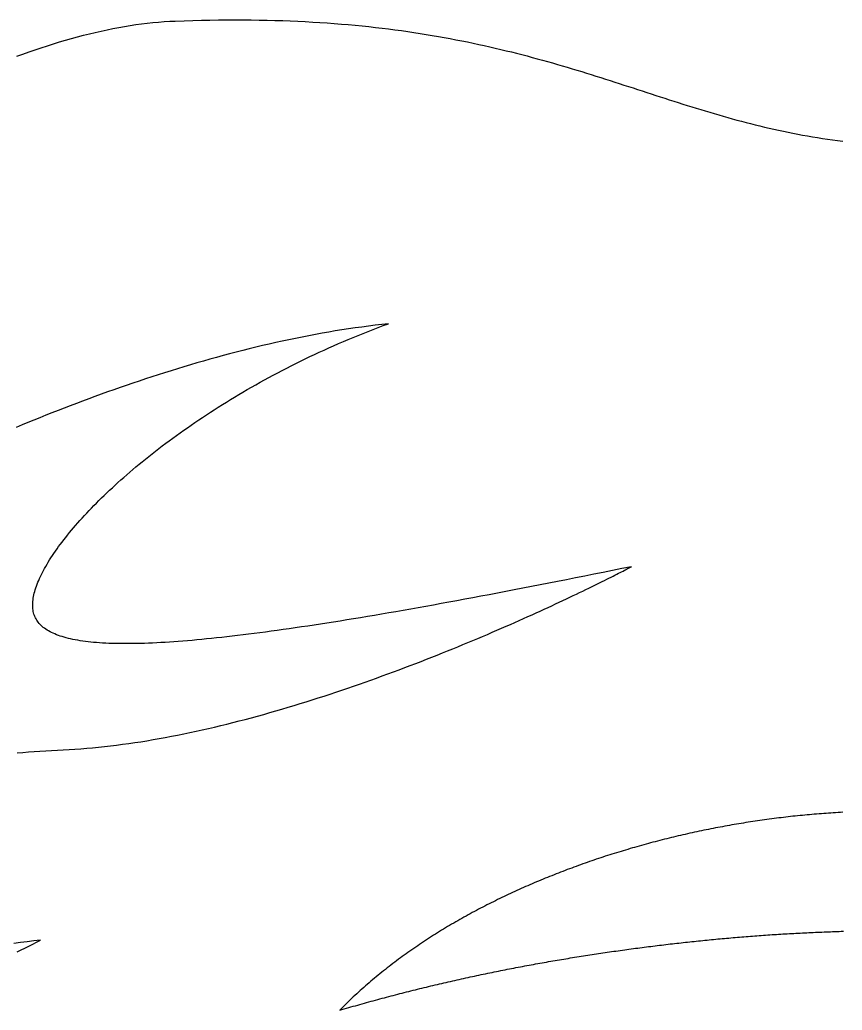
# Model space of a CAD drawing. Extents: x 5 to 105, y 2 to 136.
# Drawn here: x 50.2 to 54.73, y 71.89 to 77.34 of the extents above; entities that cross this region are included whole.
import ezdxf

# ---------------------------------------------------------------- set-up
doc = ezdxf.new("R2010")
doc.units = 0
doc.layers.get('0').update_dxf_attribs({"linetype": 'CONTINUOUS'})

msp = doc.modelspace()

# ---------------------------------------------------------------- linework, layer by layer
at = {"color": 7}
msp.add_lwpolyline([(51.9637, 71.8928), (51.9637, 71.8928)], close=True, dxfattribs=at)
for points in [[(50.1868, 77.1414, 0), (50.2207, 77.1538, 0), (50.2544, 77.1659, 0), (50.2881, 77.1776, 0), (50.3217, 77.1889, 0), (50.3551, 77.1998, 0), (50.3885, 77.2104, 0), (50.4218, 77.2206, 0), (50.4549, 77.2304, 0), (50.4879, 77.2397, 0), (50.5209, 77.2487, 0), (50.5536, 77.2573, 0), (50.5863, 77.2655, 0), (50.6188, 77.2733, 0), (50.6512, 77.2806, 0), (50.6835, 77.2876, 0), (50.7156, 77.294, 0), (50.7475, 77.3001, 0), (50.7793, 77.3057, 0), (50.811, 77.3109, 0), (50.8425, 77.3156, 0), (50.8738, 77.3199, 0), (50.905, 77.3237, 0), (50.936, 77.327, 0), (50.9668, 77.3299, 0), (50.9975, 77.3323, 0), (51.028, 77.3342, 0), (51.0582, 77.3356, 0)], [(51.0583, 77.3356, 0), (51.107, 77.3374, 0), (51.1552, 77.3389, 0), (51.2028, 77.3401, 0), (51.2498, 77.3411, 0), (51.2964, 77.3417, 0), (51.3424, 77.3421, 0), (51.3878, 77.3423, 0), (51.4328, 77.3422, 0), (51.4772, 77.3418, 0), (51.5211, 77.3412, 0), (51.5645, 77.3403, 0), (51.6074, 77.3392, 0), (51.6499, 77.3379, 0), (51.6918, 77.3363, 0), (51.7333, 77.3345, 0), (51.7743, 77.3325, 0), (51.8148, 77.3302, 0), (51.8549, 77.3277, 0), (51.8945, 77.3251, 0), (51.9337, 77.3222, 0), (51.9725, 77.3191, 0), (52.0108, 77.3158, 0), (52.0487, 77.3123, 0), (52.0862, 77.3086, 0), (52.1233, 77.3047, 0), (52.16, 77.3006, 0), (52.1962, 77.2964, 0), (52.2321, 77.292, 0), (52.2676, 77.2874, 0), (52.3028, 77.2826, 0), (52.3375, 77.2777, 0), (52.3719, 77.2726, 0), (52.406, 77.2673, 0), (52.4397, 77.2619, 0), (52.473, 77.2564, 0), (52.5061, 77.2507, 0), (52.5388, 77.2448, 0), (52.5711, 77.2389, 0), (52.6032, 77.2328, 0), (52.6349, 77.2265, 0), (52.6663, 77.2202, 0), (52.6975, 77.2137, 0), (52.7283, 77.2071, 0), (52.7589, 77.2004, 0), (52.7892, 77.1936, 0), (52.8192, 77.1867, 0), (52.849, 77.1796, 0), (52.8785, 77.1725, 0), (52.9077, 77.1653, 0), (52.9367, 77.158, 0), (52.9655, 77.1506, 0), (52.9941, 77.1432, 0), (53.0224, 77.1357, 0), (53.0505, 77.128, 0), (53.0784, 77.1204, 0), (53.1061, 77.1126, 0), (53.1336, 77.1048, 0), (53.1609, 77.097, 0), (53.188, 77.0891, 0), (53.2149, 77.0811, 0), (53.2417, 77.0731, 0), (53.2683, 77.0651, 0), (53.2948, 77.057, 0), (53.3211, 77.0489, 0), (53.3472, 77.0408, 0), (53.3732, 77.0327, 0), (53.3991, 77.0245, 0), (53.4249, 77.0163, 0), (53.4506, 77.0081, 0), (53.4761, 76.9999, 0), (53.5015, 76.9917, 0), (53.5269, 76.9835, 0), (53.5521, 76.9753, 0), (53.5773, 76.9672, 0), (53.6024, 76.959, 0), (53.6274, 76.9508, 0), (53.6524, 76.9427, 0), (53.6773, 76.9346, 0), (53.7021, 76.9265, 0), (53.7269, 76.9185, 0), (53.7517, 76.9105, 0), (53.7764, 76.9025, 0), (53.8011, 76.8946, 0), (53.8258, 76.8867, 0), (53.8505, 76.8789, 0), (53.8752, 76.8711, 0), (53.8999, 76.8635, 0), (53.9246, 76.8558, 0), (53.9493, 76.8483, 0), (53.974, 76.8408, 0), (53.9988, 76.8334, 0), (54.0236, 76.8261, 0), (54.0484, 76.8188, 0), (54.0733, 76.8117, 0), (54.0982, 76.8046, 0), (54.1232, 76.7977, 0), (54.1483, 76.7908, 0), (54.1735, 76.7841, 0), (54.1987, 76.7775, 0), (54.224, 76.771, 0), (54.2494, 76.7646, 0), (54.275, 76.7583, 0), (54.3006, 76.7521, 0), (54.3263, 76.7461, 0), (54.3522, 76.7403, 0), (54.3782, 76.7345, 0), (54.4043, 76.7289, 0), (54.4306, 76.7235, 0), (54.457, 76.7182, 0), (54.4836, 76.713, 0), (54.5103, 76.7081, 0), (54.5372, 76.7032, 0), (54.5643, 76.6986, 0), (54.5916, 76.6941, 0), (54.619, 76.6898, 0), (54.6467, 76.6857, 0), (54.6745, 76.6817, 0), (54.7026, 76.678, 0), (54.7309, 76.6744, 0)], [(52.2312, 75.6698, 0), (52.1948, 75.6657, 0), (52.1583, 75.6614, 0), (52.1218, 75.6569, 0), (52.0854, 75.652, 0), (52.0488, 75.6469, 0), (52.0123, 75.6415, 0), (51.9758, 75.6359, 0), (51.9393, 75.63, 0), (51.9028, 75.6238, 0), (51.8663, 75.6174, 0), (51.8298, 75.6108, 0), (51.7933, 75.6039, 0), (51.7568, 75.5968, 0), (51.7204, 75.5895, 0), (51.684, 75.5819, 0), (51.6476, 75.5741, 0), (51.6112, 75.5661, 0), (51.5748, 75.5579, 0), (51.5385, 75.5495, 0), (51.5022, 75.5408, 0), (51.466, 75.532, 0), (51.4298, 75.5229, 0), (51.3937, 75.5137, 0), (51.3576, 75.5043, 0), (51.3216, 75.4947, 0), (51.2856, 75.4849, 0), (51.2497, 75.4749, 0), (51.2138, 75.4648, 0), (51.178, 75.4545, 0), (51.1423, 75.444, 0), (51.1066, 75.4333, 0), (51.0711, 75.4225, 0), (51.0356, 75.4116, 0), (51.0002, 75.4005, 0), (50.9649, 75.3892, 0), (50.9296, 75.3778, 0), (50.8945, 75.3663, 0), (50.8594, 75.3546, 0), (50.8245, 75.3429, 0), (50.7896, 75.3309, 0), (50.7549, 75.3189, 0), (50.7202, 75.3067, 0), (50.6857, 75.2945, 0), (50.6513, 75.2821, 0), (50.617, 75.2696, 0), (50.5829, 75.257, 0), (50.5488, 75.2443, 0), (50.5149, 75.2315, 0), (50.4811, 75.2187, 0), (50.4474, 75.2057, 0), (50.4139, 75.1927, 0), (50.3805, 75.1796, 0), (50.3473, 75.1664, 0), (50.3142, 75.1531, 0), (50.2813, 75.1398, 0), (50.2485, 75.1265, 0), (50.2159, 75.113, 0), (50.1834, 75.0995, 0)], [(50.2776, 74.0865, 0), (50.2763, 74.0938, 0), (50.2754, 74.1014, 0), (50.2747, 74.1092, 0), (50.2744, 74.1172, 0), (50.2744, 74.1253, 0), (50.2747, 74.1336, 0), (50.2754, 74.1422, 0), (50.2763, 74.1509, 0), (50.2776, 74.1597, 0), (50.2792, 74.1688, 0), (50.2811, 74.178, 0), (50.2834, 74.1874, 0), (50.2859, 74.197, 0), (50.2887, 74.2067, 0), (50.2919, 74.2165, 0), (50.2953, 74.2266, 0), (50.2991, 74.2368, 0), (50.3032, 74.2471, 0), (50.3075, 74.2576, 0), (50.3122, 74.2682, 0), (50.3172, 74.279, 0), (50.3224, 74.2899, 0), (50.328, 74.301, 0), (50.3339, 74.3122, 0), (50.34, 74.3235, 0), (50.3465, 74.335, 0), (50.3532, 74.3466, 0), (50.3602, 74.3583, 0), (50.3675, 74.3701, 0), (50.3751, 74.382, 0), (50.383, 74.3941, 0), (50.3911, 74.4063, 0), (50.3996, 74.4186, 0), (50.4083, 74.431, 0), (50.4173, 74.4435, 0), (50.4265, 74.4561, 0), (50.4361, 74.4688, 0), (50.4459, 74.4816, 0), (50.456, 74.4944, 0), (50.4664, 74.5074, 0), (50.477, 74.5205, 0), (50.4879, 74.5337, 0), (50.499, 74.5469, 0), (50.5105, 74.5602, 0), (50.5222, 74.5736, 0), (50.5341, 74.5871, 0), (50.5463, 74.6006, 0), (50.5588, 74.6142, 0), (50.5715, 74.6279, 0), (50.5845, 74.6416, 0), (50.5977, 74.6554, 0), (50.6112, 74.6693, 0), (50.625, 74.6832, 0), (50.6389, 74.6971, 0), (50.6532, 74.7112, 0), (50.6676, 74.7252, 0), (50.6824, 74.7393, 0), (50.6973, 74.7535, 0), (50.7126, 74.7676, 0), (50.728, 74.7819, 0), (50.7437, 74.7961, 0), (50.7596, 74.8104, 0), (50.7758, 74.8247, 0), (50.7922, 74.839, 0), (50.8088, 74.8534, 0), (50.8257, 74.8677, 0), (50.8427, 74.8821, 0), (50.8601, 74.8965, 0), (50.8776, 74.9109, 0), (50.8954, 74.9253, 0), (50.9134, 74.9398, 0), (50.9316, 74.9542, 0), (50.95, 74.9686, 0), (50.9687, 74.983, 0), (50.9875, 74.9975, 0), (51.0066, 75.0119, 0), (51.0259, 75.0263, 0), (51.0454, 75.0406, 0), (51.0652, 75.055, 0), (51.0851, 75.0693, 0), (51.1052, 75.0837, 0), (51.1256, 75.0979, 0), (51.1461, 75.1122, 0), (51.1669, 75.1264, 0), (51.1879, 75.1406, 0), (51.209, 75.1548, 0), (51.2304, 75.1689, 0), (51.252, 75.183, 0), (51.2737, 75.1971, 0), (51.2957, 75.211, 0), (51.3178, 75.225, 0), (51.3402, 75.2389, 0), (51.3627, 75.2527, 0), (51.3854, 75.2665, 0), (51.4083, 75.2802, 0), (51.4314, 75.2938, 0), (51.4547, 75.3074, 0), (51.4781, 75.3209, 0), (51.5018, 75.3343, 0), (51.5256, 75.3477, 0), (51.5496, 75.361, 0), (51.5738, 75.3742, 0), (51.5981, 75.3873, 0), (51.6226, 75.4003, 0), (51.6473, 75.4133, 0), (51.6722, 75.4261, 0), (51.6972, 75.4389, 0), (51.7225, 75.4515, 0), (51.7478, 75.4641, 0), (51.7734, 75.4765, 0), (51.7991, 75.4889, 0), (51.8249, 75.5011, 0), (51.8509, 75.5132, 0), (51.8771, 75.5253, 0), (51.9035, 75.5372, 0), (51.93, 75.5489, 0), (51.9566, 75.5606, 0), (51.9834, 75.5721, 0), (52.0104, 75.5835, 0), (52.0375, 75.5948, 0), (52.0647, 75.6059, 0), (52.0921, 75.6169, 0), (52.1196, 75.6278, 0), (52.1473, 75.6385, 0), (52.1752, 75.6491, 0), (52.2031, 75.6595, 0), (52.2312, 75.6698, 0)], [(53.5678, 74.3332, 0), (53.5155, 74.3226, 0), (53.4638, 74.3121, 0), (53.4124, 74.3018, 0), (53.3615, 74.2915, 0), (53.3111, 74.2814, 0), (53.2611, 74.2715, 0), (53.2116, 74.2616, 0), (53.1625, 74.2519, 0), (53.1138, 74.2423, 0), (53.0656, 74.2329, 0), (53.0178, 74.2236, 0), (52.9705, 74.2144, 0), (52.9236, 74.2054, 0), (52.8772, 74.1964, 0), (52.8312, 74.1877, 0), (52.7856, 74.179, 0), (52.7405, 74.1705, 0), (52.6958, 74.1621, 0), (52.6516, 74.1539, 0), (52.6078, 74.1457, 0), (52.5644, 74.1378, 0), (52.5215, 74.1299, 0), (52.479, 74.1222, 0), (52.4369, 74.1146, 0), (52.3953, 74.1072, 0), (52.3541, 74.0999, 0), (52.3133, 74.0927, 0), (52.2729, 74.0856, 0), (52.233, 74.0787, 0), (52.1935, 74.072, 0), (52.1545, 74.0653, 0), (52.1158, 74.0588, 0), (52.0776, 74.0525, 0), (52.0399, 74.0462, 0), (52.0025, 74.0401, 0), (51.9656, 74.0342, 0), (51.9291, 74.0284, 0), (51.893, 74.0227, 0), (51.8573, 74.0171, 0), (51.8221, 74.0117, 0), (51.7872, 74.0065, 0), (51.7528, 74.0013, 0), (51.7188, 73.9963, 0), (51.6853, 73.9915, 0), (51.6521, 73.9868, 0), (51.6194, 73.9822, 0), (51.5871, 73.9777, 0), (51.5552, 73.9734, 0), (51.5237, 73.9693, 0), (51.4926, 73.9652, 0), (51.4619, 73.9613, 0), (51.4317, 73.9576, 0), (51.4018, 73.954, 0), (51.3724, 73.9505, 0), (51.3434, 73.9472, 0), (51.3147, 73.944, 0), (51.2865, 73.9409, 0), (51.2587, 73.938, 0), (51.2313, 73.9353, 0), (51.2043, 73.9326, 0), (51.1778, 73.9302, 0), (51.1516, 73.9278, 0), (51.1258, 73.9256, 0), (51.1004, 73.9235, 0), (51.0754, 73.9216, 0), (51.0509, 73.9198, 0), (51.0267, 73.9182, 0), (51.0029, 73.9167, 0), (50.9795, 73.9153, 0), (50.9565, 73.9141, 0), (50.9339, 73.9131, 0), (50.9117, 73.9121, 0), (50.8899, 73.9114, 0), (50.8685, 73.9107, 0), (50.8475, 73.9102, 0), (50.8269, 73.9099, 0), (50.8067, 73.9097, 0), (50.7869, 73.9096, 0), (50.7674, 73.9097, 0), (50.7484, 73.9099, 0), (50.7297, 73.9103, 0), (50.7114, 73.9108, 0), (50.6935, 73.9114, 0), (50.676, 73.9122, 0), (50.6589, 73.9132, 0), (50.6422, 73.9143, 0), (50.6258, 73.9155, 0), (50.6098, 73.9169, 0), (50.5943, 73.9184, 0), (50.5791, 73.9201, 0), (50.5642, 73.9219, 0), (50.5498, 73.9239, 0), (50.5357, 73.926, 0), (50.522, 73.9283, 0), (50.5087, 73.9307, 0), (50.4958, 73.9332, 0), (50.4832, 73.9359, 0), (50.4711, 73.9388, 0), (50.4593, 73.9418, 0), (50.4478, 73.9449, 0), (50.4368, 73.9482, 0), (50.4261, 73.9517, 0), (50.4158, 73.9553, 0), (50.4058, 73.959, 0), (50.3963, 73.9629, 0), (50.3871, 73.9669, 0), (50.3782, 73.9711, 0), (50.3697, 73.9755, 0), (50.3616, 73.9799, 0), (50.3539, 73.9846, 0), (50.3465, 73.9894, 0), (50.3395, 73.9943, 0), (50.3329, 73.9994, 0), (50.3266, 74.0046, 0), (50.3207, 74.01, 0), (50.3151, 74.0155, 0), (50.3099, 74.0212, 0), (50.3051, 74.0271, 0), (50.3006, 74.0331, 0), (50.2965, 74.0392, 0), (50.2927, 74.0455, 0), (50.2893, 74.0519, 0), (50.2863, 74.0585, 0), (50.2836, 74.0653, 0), (50.2812, 74.0722, 0), (50.2793, 74.0792, 0), (50.2776, 74.0865, 0)], [(50.4421, 73.3255, 0), (50.4743, 73.3272, 0), (50.5065, 73.3291, 0), (50.539, 73.3314, 0), (50.5715, 73.3339, 0), (50.6042, 73.3368, 0), (50.637, 73.34, 0), (50.6699, 73.3435, 0), (50.703, 73.3473, 0), (50.7361, 73.3513, 0), (50.7693, 73.3557, 0), (50.8026, 73.3603, 0), (50.836, 73.3652, 0), (50.8695, 73.3703, 0), (50.903, 73.3758, 0), (50.9366, 73.3814, 0), (50.9703, 73.3873, 0), (51.004, 73.3935, 0), (51.0378, 73.3999, 0), (51.0716, 73.4065, 0), (51.1054, 73.4134, 0), (51.1393, 73.4204, 0), (51.1731, 73.4277, 0), (51.207, 73.4352, 0), (51.2409, 73.4429, 0), (51.2748, 73.4508, 0), (51.3087, 73.459, 0), (51.3426, 73.4672, 0), (51.3764, 73.4757, 0), (51.4102, 73.4844, 0), (51.444, 73.4932, 0), (51.4778, 73.5022, 0), (51.5115, 73.5114, 0), (51.5452, 73.5207, 0), (51.5788, 73.5302, 0), (51.6123, 73.5398, 0), (51.6458, 73.5495, 0), (51.6792, 73.5594, 0), (51.7125, 73.5694, 0), (51.7457, 73.5796, 0), (51.7788, 73.5899, 0), (51.8118, 73.6002, 0), (51.8447, 73.6107, 0), (51.8775, 73.6213, 0), (51.9102, 73.632, 0), (51.9428, 73.6428, 0), (51.9752, 73.6537, 0), (52.0074, 73.6646, 0), (52.0396, 73.6757, 0), (52.0715, 73.6868, 0), (52.1033, 73.698, 0), (52.135, 73.7092, 0), (52.1665, 73.7205, 0), (52.1977, 73.7318, 0), (52.2289, 73.7432, 0), (52.2598, 73.7546, 0), (52.2905, 73.7661, 0), (52.321, 73.7776, 0), (52.3513, 73.7891, 0), (52.3814, 73.8006, 0), (52.4112, 73.8121, 0), (52.4409, 73.8237, 0), (52.4703, 73.8352, 0), (52.4994, 73.8468, 0), (52.5283, 73.8583, 0), (52.557, 73.8698, 0), (52.5854, 73.8813, 0), (52.6135, 73.8928, 0), (52.6413, 73.9043, 0), (52.6689, 73.9157, 0), (52.6961, 73.9271, 0), (52.7231, 73.9384, 0), (52.7498, 73.9497, 0), (52.7762, 73.9609, 0), (52.8022, 73.972, 0), (52.828, 73.9831, 0), (52.8534, 73.9941, 0), (52.8785, 74.0051, 0), (52.9032, 74.0159, 0), (52.9276, 74.0267, 0), (52.9516, 74.0373, 0), (52.9753, 74.0479, 0), (52.9987, 74.0584, 0), (53.0216, 74.0687, 0), (53.0442, 74.0789, 0), (53.0664, 74.0891, 0), (53.0882, 74.099, 0), (53.1096, 74.1089, 0), (53.1306, 74.1186, 0), (53.1512, 74.1282, 0), (53.1714, 74.1376, 0), (53.1911, 74.1469, 0), (53.2105, 74.156, 0), (53.2294, 74.165, 0), (53.2478, 74.1737, 0), (53.2658, 74.1823, 0), (53.2834, 74.1908, 0), (53.3005, 74.199, 0), (53.3171, 74.2071, 0), (53.3333, 74.2149, 0), (53.3489, 74.2226, 0), (53.3641, 74.23, 0), (53.3788, 74.2372, 0), (53.393, 74.2442, 0), (53.4067, 74.251, 0), (53.4199, 74.2576, 0), (53.4326, 74.2639, 0), (53.4447, 74.27, 0), (53.4563, 74.2758, 0), (53.4674, 74.2814, 0), (53.4779, 74.2868, 0), (53.4879, 74.2918, 0), (53.4974, 74.2967, 0), (53.5062, 74.3012, 0), (53.5145, 74.3055, 0), (53.5223, 74.3094, 0), (53.5294, 74.3131, 0), (53.536, 74.3165, 0), (53.5419, 74.3196, 0), (53.5473, 74.3224, 0), (53.552, 74.3249, 0), (53.5562, 74.3271, 0), (53.5597, 74.3289, 0), (53.5626, 74.3305, 0), (53.5649, 74.3317, 0), (53.5665, 74.3325, 0), (53.5675, 74.333, 0), (53.5678, 74.3332, 0)], [(50.1884, 73.3087, 0), (50.2198, 73.3113, 0), (50.2513, 73.3139, 0), (50.2829, 73.3162, 0), (50.3146, 73.3184, 0), (50.3463, 73.3204, 0), (50.3782, 73.3223, 0), (50.4101, 73.324, 0), (50.4421, 73.3255, 0)], [(54.7311, 72.9817, 0), (54.718, 72.981, 0), (54.7049, 72.9803, 0), (54.6918, 72.9795, 0), (54.6787, 72.9786, 0), (54.6657, 72.9778, 0), (54.6526, 72.9769, 0), (54.6395, 72.9759, 0), (54.6264, 72.975, 0), (54.6133, 72.974, 0), (54.6003, 72.973, 0), (54.5872, 72.9719, 0), (54.5741, 72.9708, 0), (54.5611, 72.9697, 0), (54.548, 72.9685, 0), (54.535, 72.9673, 0), (54.5219, 72.9661, 0), (54.5089, 72.9648, 0), (54.4958, 72.9636, 0), (54.4828, 72.9622, 0), (54.4698, 72.9609, 0), (54.4568, 72.9595, 0), (54.4437, 72.9581, 0), (54.4307, 72.9566, 0), (54.4177, 72.9551, 0), (54.4047, 72.9536, 0), (54.3917, 72.952, 0), (54.3787, 72.9505, 0), (54.3657, 72.9488, 0), (54.3528, 72.9472, 0), (54.3398, 72.9455, 0), (54.3268, 72.9438, 0), (54.3138, 72.942, 0), (54.3009, 72.9403, 0), (54.2879, 72.9384, 0), (54.275, 72.9366, 0), (54.262, 72.9347, 0), (54.2491, 72.9328, 0), (54.2362, 72.9309, 0), (54.2233, 72.9289, 0), (54.2103, 72.9269, 0), (54.1974, 72.9248, 0), (54.1845, 72.9227, 0), (54.1716, 72.9206, 0), (54.1587, 72.9185, 0), (54.1458, 72.9163, 0), (54.133, 72.9141, 0), (54.1201, 72.9119, 0), (54.1072, 72.9096, 0), (54.0944, 72.9073, 0), (54.0815, 72.905, 0), (54.0687, 72.9026, 0), (54.0558, 72.9002, 0), (54.043, 72.8978, 0), (54.0302, 72.8953, 0), (54.0173, 72.8928, 0), (54.0045, 72.8903, 0), (53.9917, 72.8877, 0), (53.9789, 72.8851, 0), (53.9661, 72.8825, 0), (53.9533, 72.8799, 0), (53.9406, 72.8772, 0), (53.9278, 72.8744, 0), (53.915, 72.8717, 0), (53.9023, 72.8689, 0), (53.8895, 72.8661, 0), (53.8768, 72.8632, 0), (53.8641, 72.8604, 0), (53.8513, 72.8574, 0), (53.8386, 72.8545, 0), (53.8259, 72.8515, 0), (53.8132, 72.8485, 0), (53.8005, 72.8455, 0), (53.7879, 72.8424, 0), (53.7752, 72.8393, 0), (53.7625, 72.8361, 0), (53.7499, 72.833, 0), (53.7372, 72.8298, 0), (53.7246, 72.8265, 0), (53.7119, 72.8233, 0), (53.6993, 72.82, 0), (53.6867, 72.8166, 0), (53.6741, 72.8133, 0), (53.6615, 72.8099, 0), (53.6489, 72.8065, 0), (53.6363, 72.803, 0), (53.6238, 72.7995, 0), (53.6112, 72.796, 0), (53.5987, 72.7925, 0), (53.5861, 72.7889, 0), (53.5736, 72.7853, 0), (53.5611, 72.7816, 0), (53.5486, 72.7779, 0), (53.5361, 72.7742, 0), (53.5236, 72.7705, 0), (53.5111, 72.7667, 0), (53.4986, 72.7629, 0), (53.4861, 72.7591, 0), (53.4737, 72.7552, 0), (53.4612, 72.7513, 0), (53.4488, 72.7474, 0), (53.4364, 72.7434, 0), (53.424, 72.7394, 0), (53.4116, 72.7354, 0), (53.3992, 72.7313, 0), (53.3868, 72.7273, 0), (53.3744, 72.7231, 0)], [(53.3744, 72.7231, 0), (53.3621, 72.7189, 0), (53.3499, 72.7147, 0), (53.3376, 72.7104, 0), (53.3254, 72.7062, 0), (53.3131, 72.7018, 0), (53.3009, 72.6975, 0), (53.2886, 72.6931, 0), (53.2764, 72.6887, 0), (53.2642, 72.6842, 0), (53.252, 72.6797, 0), (53.2398, 72.6752, 0), (53.2276, 72.6706, 0), (53.2154, 72.6661, 0), (53.2032, 72.6614, 0), (53.191, 72.6568, 0), (53.1789, 72.6521, 0), (53.1667, 72.6474, 0), (53.1546, 72.6426, 0), (53.1425, 72.6379, 0), (53.1304, 72.633, 0), (53.1183, 72.6282, 0), (53.1062, 72.6233, 0), (53.0941, 72.6184, 0), (53.082, 72.6134, 0), (53.07, 72.6084, 0), (53.0579, 72.6034, 0), (53.0459, 72.5983, 0), (53.0339, 72.5932, 0), (53.0219, 72.5881, 0), (53.0099, 72.5829, 0), (52.9979, 72.5777, 0), (52.986, 72.5725, 0), (52.974, 72.5672, 0), (52.9621, 72.5619, 0), (52.9502, 72.5566, 0), (52.9383, 72.5512, 0), (52.9264, 72.5458, 0), (52.9146, 72.5403, 0), (52.9027, 72.5348, 0), (52.8909, 72.5293, 0), (52.8791, 72.5238, 0), (52.8673, 72.5182, 0), (52.8555, 72.5125, 0), (52.8438, 72.5068, 0), (52.832, 72.5011, 0), (52.8203, 72.4954, 0), (52.8086, 72.4896, 0), (52.7969, 72.4838, 0), (52.7853, 72.4779, 0), (52.7737, 72.472, 0), (52.762, 72.4661, 0), (52.7504, 72.4601, 0), (52.7389, 72.4541, 0), (52.7273, 72.448, 0), (52.7158, 72.4419, 0), (52.7043, 72.4358, 0), (52.6928, 72.4296, 0), (52.6813, 72.4234, 0), (52.6699, 72.4172, 0), (52.6585, 72.4109, 0), (52.6471, 72.4046, 0), (52.6357, 72.3982, 0), (52.6244, 72.3918, 0), (52.6131, 72.3853, 0), (52.6018, 72.3789, 0), (52.5905, 72.3723, 0), (52.5793, 72.3658, 0), (52.5681, 72.3592, 0), (52.5569, 72.3525, 0), (52.5457, 72.3458, 0), (52.5346, 72.3391, 0), (52.5235, 72.3323, 0), (52.5124, 72.3255, 0), (52.5014, 72.3187, 0), (52.4903, 72.3118, 0), (52.4793, 72.3048, 0), (52.4684, 72.2978, 0), (52.4574, 72.2908, 0), (52.4465, 72.2838, 0), (52.4356, 72.2767, 0), (52.4248, 72.2695, 0), (52.414, 72.2623, 0), (52.4032, 72.2551, 0), (52.3924, 72.2478, 0), (52.3817, 72.2405, 0), (52.371, 72.2331, 0), (52.3604, 72.2257, 0), (52.3497, 72.2183, 0), (52.3391, 72.2108, 0), (52.3286, 72.2033, 0), (52.3181, 72.1957, 0), (52.3076, 72.1881, 0), (52.2971, 72.1804, 0), (52.2867, 72.1727, 0), (52.2763, 72.165, 0), (52.2659, 72.1572, 0), (52.2556, 72.1493, 0), (52.2453, 72.1414, 0), (52.235, 72.1335, 0), (52.2248, 72.1255, 0), (52.2146, 72.1175, 0), (52.2045, 72.1095, 0), (52.1944, 72.1014, 0), (52.1843, 72.0932, 0), (52.1743, 72.085, 0), (52.1643, 72.0768, 0), (52.1543, 72.0685, 0), (52.1444, 72.0601, 0), (52.1345, 72.0517, 0), (52.1247, 72.0433, 0), (52.1149, 72.0348, 0), (52.1051, 72.0263, 0), (52.0954, 72.0178, 0), (52.0857, 72.0091, 0), (52.0761, 72.0005, 0), (52.0665, 71.9918, 0), (52.0569, 71.983, 0), (52.0474, 71.9742, 0), (52.0379, 71.9654, 0), (52.0285, 71.9565, 0), (52.0191, 71.9475, 0), (52.0098, 71.9385, 0), (52.0005, 71.9295, 0), (51.9912, 71.9204, 0), (51.982, 71.9112, 0), (51.9728, 71.9021, 0), (51.9637, 71.8928, 0)], [(53.4953, 72.2202, 0), (53.5072, 72.2219, 0), (53.5191, 72.2235, 0), (53.5311, 72.2252, 0), (53.543, 72.2268, 0), (53.5549, 72.2285, 0), (53.5669, 72.2301, 0), (53.5788, 72.2317, 0), (53.5908, 72.2333, 0), (53.6027, 72.2349, 0), (53.6146, 72.2364, 0), (53.6266, 72.238, 0), (53.6385, 72.2395, 0), (53.6504, 72.2411, 0), (53.6624, 72.2426, 0), (53.6743, 72.2441, 0), (53.6863, 72.2456, 0), (53.6982, 72.2471, 0), (53.7101, 72.2485, 0), (53.7221, 72.25, 0), (53.734, 72.2514, 0), (53.7459, 72.2529, 0), (53.7579, 72.2543, 0), (53.7698, 72.2557, 0), (53.7818, 72.2571, 0), (53.7937, 72.2585, 0), (53.8056, 72.2598, 0), (53.8176, 72.2612, 0), (53.8295, 72.2625, 0), (53.8414, 72.2639, 0), (53.8534, 72.2652, 0), (53.8653, 72.2665, 0), (53.8772, 72.2678, 0), (53.8892, 72.2691, 0), (53.9011, 72.2703, 0), (53.913, 72.2716, 0), (53.925, 72.2728, 0), (53.9369, 72.2741, 0), (53.9488, 72.2753, 0), (53.9608, 72.2765, 0), (53.9727, 72.2777, 0), (53.9846, 72.2789, 0), (53.9966, 72.2801, 0), (54.0085, 72.2812, 0), (54.0204, 72.2823, 0), (54.0323, 72.2835, 0), (54.0443, 72.2846, 0), (54.0562, 72.2857, 0), (54.0681, 72.2868, 0), (54.0801, 72.2879, 0), (54.092, 72.2889, 0), (54.1039, 72.29, 0), (54.1158, 72.291, 0), (54.1278, 72.2921, 0), (54.1397, 72.2931, 0), (54.1516, 72.2941, 0), (54.1635, 72.2951, 0), (54.1754, 72.296, 0), (54.1874, 72.297, 0), (54.1993, 72.298, 0), (54.2112, 72.2989, 0), (54.2231, 72.2998, 0), (54.235, 72.3007, 0), (54.2469, 72.3016, 0), (54.2589, 72.3025, 0), (54.2708, 72.3034, 0), (54.2827, 72.3043, 0), (54.2946, 72.3051, 0), (54.3065, 72.3059, 0), (54.3184, 72.3068, 0), (54.3303, 72.3076, 0), (54.3422, 72.3084, 0), (54.3541, 72.3091, 0), (54.3661, 72.3099, 0), (54.378, 72.3107, 0), (54.3899, 72.3114, 0), (54.4018, 72.3121, 0), (54.4137, 72.3129, 0), (54.4256, 72.3136, 0), (54.4375, 72.3142, 0), (54.4494, 72.3149, 0), (54.4613, 72.3156, 0), (54.4732, 72.3162, 0), (54.4851, 72.3169, 0), (54.497, 72.3175, 0), (54.5088, 72.3181, 0), (54.5207, 72.3187, 0), (54.5326, 72.3193, 0), (54.5445, 72.3199, 0), (54.5564, 72.3204, 0), (54.5683, 72.321, 0), (54.5802, 72.3215, 0), (54.5921, 72.322, 0), (54.6039, 72.3225, 0), (54.6158, 72.323, 0), (54.6277, 72.3235, 0), (54.6396, 72.3239, 0), (54.6515, 72.3244, 0), (54.6633, 72.3248, 0), (54.6752, 72.3253, 0), (54.6871, 72.3257, 0), (54.699, 72.3261, 0), (54.7108, 72.3264, 0), (54.7227, 72.3268, 0), (54.7346, 72.3272, 0)], [(50.3169, 72.2775, 0), (50.2809, 72.2738, 0), (50.2445, 72.2697, 0), (50.208, 72.2652, 0), (50.1711, 72.2602, 0)], [(50.1896, 72.2138, 0), (50.2528, 72.2455, 0), (50.3169, 72.2775, 0)], [(51.9637, 71.8928, 0), (51.976, 71.8964, 0), (51.9884, 71.9, 0), (52.0007, 71.9036, 0), (52.013, 71.9072, 0), (52.0254, 71.9107, 0), (52.0377, 71.9142, 0), (52.05, 71.9177, 0), (52.0623, 71.9212, 0), (52.0746, 71.9247, 0), (52.0868, 71.9281, 0), (52.0991, 71.9316, 0), (52.1114, 71.935, 0), (52.1236, 71.9384, 0), (52.1359, 71.9417, 0), (52.1481, 71.9451, 0), (52.1604, 71.9484, 0), (52.1726, 71.9517, 0), (52.1848, 71.955, 0), (52.1971, 71.9583, 0), (52.2093, 71.9616, 0), (52.2215, 71.9648, 0), (52.2337, 71.9681, 0), (52.2459, 71.9713, 0), (52.2581, 71.9745, 0), (52.2702, 71.9776, 0), (52.2824, 71.9808, 0), (52.2946, 71.9839, 0), (52.3068, 71.9871, 0), (52.3189, 71.9902, 0), (52.3311, 71.9933, 0), (52.3432, 71.9963, 0), (52.3554, 71.9994, 0), (52.3675, 72.0024, 0), (52.3796, 72.0055, 0), (52.3918, 72.0085, 0), (52.4039, 72.0114, 0), (52.416, 72.0144, 0), (52.4281, 72.0174, 0), (52.4402, 72.0203, 0), (52.4523, 72.0232, 0), (52.4644, 72.0261, 0), (52.4765, 72.029, 0), (52.4886, 72.0319, 0), (52.5007, 72.0347, 0), (52.5127, 72.0376, 0), (52.5248, 72.0404, 0), (52.5369, 72.0432, 0), (52.549, 72.046, 0), (52.561, 72.0488, 0), (52.5731, 72.0515, 0), (52.5851, 72.0543, 0), (52.5972, 72.057, 0), (52.6092, 72.0597, 0), (52.6213, 72.0624, 0), (52.6333, 72.0651, 0), (52.6453, 72.0677, 0), (52.6574, 72.0704, 0), (52.6694, 72.073, 0), (52.6814, 72.0756, 0), (52.6934, 72.0782, 0), (52.7054, 72.0808, 0), (52.7175, 72.0834, 0), (52.7295, 72.0859, 0), (52.7415, 72.0885, 0), (52.7535, 72.091, 0), (52.7655, 72.0935, 0), (52.7775, 72.096, 0), (52.7895, 72.0984, 0), (52.8015, 72.1009, 0), (52.8134, 72.1034, 0), (52.8254, 72.1058, 0), (52.8374, 72.1082, 0), (52.8494, 72.1106, 0), (52.8614, 72.113, 0), (52.8734, 72.1154, 0), (52.8853, 72.1177, 0), (52.8973, 72.1201, 0), (52.9093, 72.1224, 0), (52.9213, 72.1247, 0), (52.9332, 72.127, 0), (52.9452, 72.1293, 0), (52.9572, 72.1316, 0), (52.9691, 72.1338, 0), (52.9811, 72.1361, 0), (52.9931, 72.1383, 0), (53.005, 72.1405, 0), (53.017, 72.1427, 0), (53.0289, 72.1449, 0), (53.0409, 72.1471, 0), (53.0528, 72.1493, 0), (53.0648, 72.1514, 0), (53.0768, 72.1536, 0), (53.0887, 72.1557, 0), (53.1007, 72.1578, 0), (53.1126, 72.1599, 0), (53.1246, 72.162, 0), (53.1365, 72.164, 0), (53.1485, 72.1661, 0), (53.1604, 72.1681, 0), (53.1724, 72.1702, 0), (53.1843, 72.1722, 0), (53.1963, 72.1742, 0), (53.2082, 72.1762, 0), (53.2202, 72.1781, 0), (53.2321, 72.1801, 0), (53.2441, 72.1821, 0), (53.256, 72.184, 0), (53.268, 72.1859, 0), (53.2799, 72.1878, 0), (53.2919, 72.1897, 0), (53.3038, 72.1916, 0), (53.3158, 72.1935, 0), (53.3277, 72.1954, 0), (53.3397, 72.1972, 0), (53.3517, 72.199, 0), (53.3636, 72.2009, 0), (53.3756, 72.2027, 0), (53.3875, 72.2045, 0), (53.3995, 72.2063, 0), (53.4115, 72.2081, 0), (53.4234, 72.2098, 0), (53.4354, 72.2116, 0), (53.4474, 72.2133, 0), (53.4593, 72.2151, 0), (53.4713, 72.2168, 0), (53.4833, 72.2185, 0), (53.4953, 72.2202, 0)]]:
    msp.add_polyline3d(points, dxfattribs=at)

doc.saveas('drawing.dxf')
